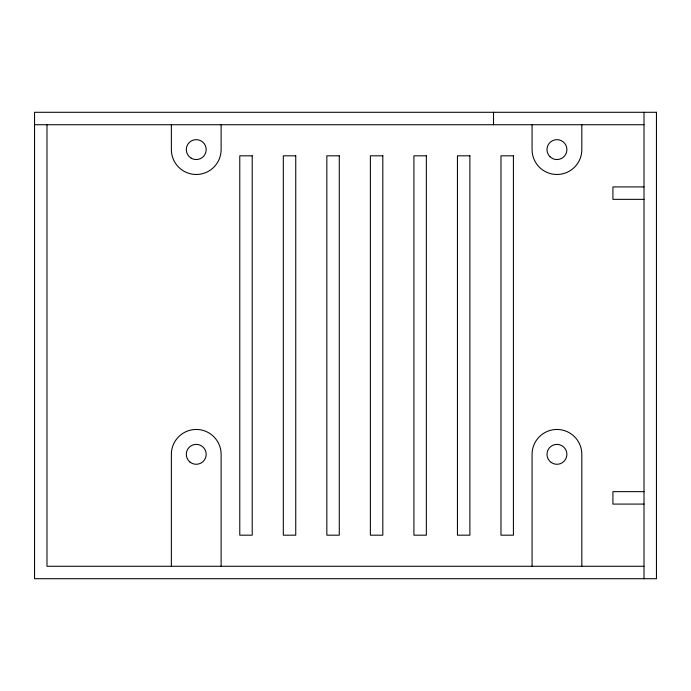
<?xml version="1.0" encoding="UTF-8"?>
<svg xmlns="http://www.w3.org/2000/svg" width="691" height="691" viewBox="0 0 691 691"><rect width="100%" height="100%" fill="white"/><g stroke="black" fill="none" stroke-linecap="round" stroke-linejoin="round"><path stroke-width="1.04" d="M34.55 124.726L644.012 124.726M644.012 186.916L612.917 186.916L612.917 199.354L644.012 199.354M644.012 491.647L612.917 491.647L612.917 504.085L644.012 504.085M644.012 566.274L46.988 566.274L46.988 124.726M644.012 112.288L644.012 578.712M581.822 124.726L581.822 149.601A24.876 24.876 0 0 1 556.946 174.477A24.876 24.876 0 0 1 532.07 149.601L532.07 124.726M581.822 566.274L581.822 454.332A24.876 24.876 0 0 0 556.946 429.457A24.876 24.876 0 0 0 532.07 454.332L532.07 566.274M493.512 112.288L493.512 124.726M221.12 124.726L221.12 149.601A24.876 24.876 0 0 1 196.244 174.477A24.876 24.876 0 0 1 171.368 149.601L171.368 124.726M221.12 566.274L221.12 454.332A24.876 24.876 0 0 0 196.244 429.457A24.876 24.876 0 0 0 171.368 454.332L171.368 566.274M656.45 112.288L34.55 112.288L34.55 578.712L656.45 578.712L656.45 112.288M252.215 155.821L239.777 155.821L239.777 535.18L252.215 535.18L252.215 155.821M295.748 155.821L283.31 155.821L283.31 535.18L295.748 535.18L295.748 155.821M339.281 155.821L326.843 155.821L326.843 535.18L339.281 535.18L339.281 155.821M382.814 155.821L370.376 155.821L370.376 535.18L382.814 535.18L382.814 155.821M426.347 155.821L413.909 155.821L413.909 535.18L426.347 535.18L426.347 155.821M469.88 155.821L457.442 155.821L457.442 535.18L469.88 535.18L469.88 155.821M513.413 155.821L500.975 155.821L500.975 535.18L513.413 535.18L513.413 155.821M191.234 158.196A9.95 9.95 0 0 0 206.194 149.636A9.95 9.95 0 0 0 191.303 140.964A9.95 9.95 0 0 0 191.234 158.196M551.228 462.478A9.95 9.95 0 0 0 566.853 455.214A9.95 9.95 0 0 0 552.757 445.306A9.95 9.95 0 0 0 551.228 462.478M549.906 156.641A9.95 9.95 0 0 0 566.56 152.175A9.95 9.95 0 0 0 554.372 139.988A9.95 9.95 0 0 0 549.906 156.641M189.887 461.985A9.95 9.95 0 0 0 206.048 456.017A9.95 9.95 0 0 0 192.798 444.995A9.95 9.95 0 0 0 189.887 461.985"/></g></svg>
